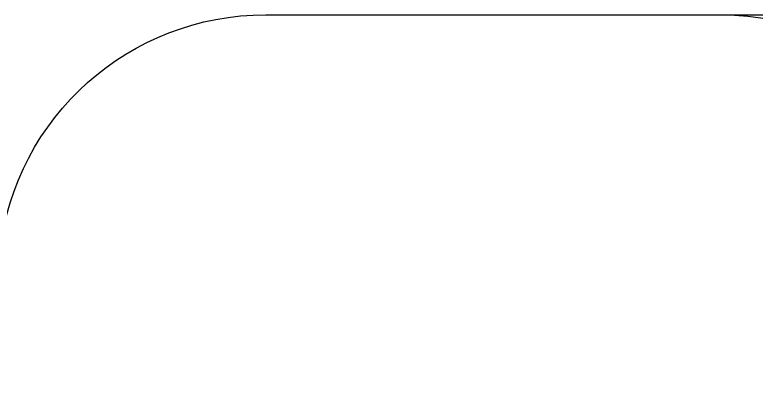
# Model space of a CAD drawing. Header units: millimetres. Extents: x -6332 to 8932, y -6739 to 7096.
# Drawn here: x -674 to 2093, y 5666 to 7096 of the extents above; entities that cross this region are included whole.
import ezdxf

# ---------------------------------------------------------------- set-up
doc = ezdxf.new("R2010")
doc.units = ezdxf.units.MM
doc.layers.add('DIKOM_ЗОНА', color=80, linetype='Continuous')
doc.layers.add('DIKOM_РАЗМЕР_ЗОНА', color=7, linetype='Continuous')
doc.styles.add('style1', font='arial.ttf', dxfattribs={"width": 0.8})
doc.dimstyles.new('1-50', dxfattribs={"dimtxt": 300, "dimasz": 200, "dimexe": 100, "dimexo": 0, "dimgap": 100, "dimtad": 1, "dimtxsty": 'style1', "dimcen": 200, "dimclrd": 7, "dimclre": 7, "dimclrt": 7, "dimadec": 1, "dimazin": 2, "dimtfac": 1, "dimtmove": 0, "dimatfit": 2, "dimfxl": 0, "dimlwd": 25, "dimlwe": 18, "dimarcsym": 0})

# ---------------------------------------------------------------- blocks, each defined once
blk = doc.blocks.new('*D11')
at = {"layer": 'Defpoints', "color": 0, "transparency": 16777216}
for p in [(1114.3, 7096.4), (-4349.6, -4627.3), (8831.8, -4627.3)]:
    blk.add_point(p, dxfattribs=at)
at = {"layer": 'DIKOM_РАЗМЕР_ЗОНА', "color": 7, "lineweight": 18, "transparency": 16777216}
for p, q in [((1114.3, 7096.4), (8931.8, 7096.4)), ((-4349.6, -4627.3), (8931.8, -4627.3))]:
    blk.add_line(p, q, dxfattribs=at)
at = {"layer": 'DIKOM_РАЗМЕР_ЗОНА', "color": 7, "lineweight": 25, "transparency": 16777216}
blk.add_line((8831.8, 6896.4), (8831.8, -4427.3), dxfattribs=at)
at = {"layer": 'DIKOM_РАЗМЕР_ЗОНА', "color": 7, "transparency": 16777216}
for points in [[(8798.4, 6896.4), (8865.1, 6896.4), (8831.8, 7096.4)], [(8798.4, -4427.3), (8865.1, -4427.3), (8831.8, -4627.3)]]:
    blk.add_solid(points, dxfattribs=at)
at = {"layer": 'DIKOM_РАЗМЕР_ЗОНА', "color": 7, "transparency": 16777216, "insert": (8578.6, 1308.2), "char_height": 300, "attachment_point": 5, "rotation": 90, "style": 'style1'}
blk.add_mtext('11750', dxfattribs=at)

msp = doc.modelspace()

# ---------------------------------------------------------------- linework, layer by layer
at = {"layer": 'DIKOM_ЗОНА', "color": 3, "lineweight": 15}
msp.add_lwpolyline([(2313.678, -2039.636), (1542.34, -2039.636, 0.31054152), (608.716, -2681.382, -0.31092468), (-1501.993, -4130.05), (-2696.746, -4128.38, 0.14812751), (-3251.872, -4295.682, -0.93301603), (-5664.774, -1161.612, 0.21419041), (-5328.202, -414.769), (-5324.734, 2067.074, -0.17809476), (-5085.448, 2714.765, 0.17845529), (-4846.161, 3363.853), (-4846.161, 4324.353, -0.41421356), (-3846.161, 5324.353), (-1723.291, 5324.353, 0.38113303), (-729.81, 6210.352, -0.38113303), (263.67, 7096.351), (1965.021, 7096.351, -0.40348751), (2964.346, 6133.102, 0.40348751)], format="xyb", dxfattribs=at)

# ---------------------------------------------------------------- dimensions: what is measured, and where the dimension line sits
at = {"layer": 'DIKOM_РАЗМЕР_ЗОНА'}
dim = msp.add_linear_dim(base=(8831.757, -4627.344), p1=(1114.346, 7096.351), p2=(-4349.589, -4627.344), angle=90, text='11750', dimstyle='1-50', dxfattribs=at)
dim.commit()
dim.dimension.update_dxf_attribs({"geometry": '*D11', "text_midpoint": (8831.757, 1308.196), "dimtype": 160})

doc.saveas('drawing.dxf')
